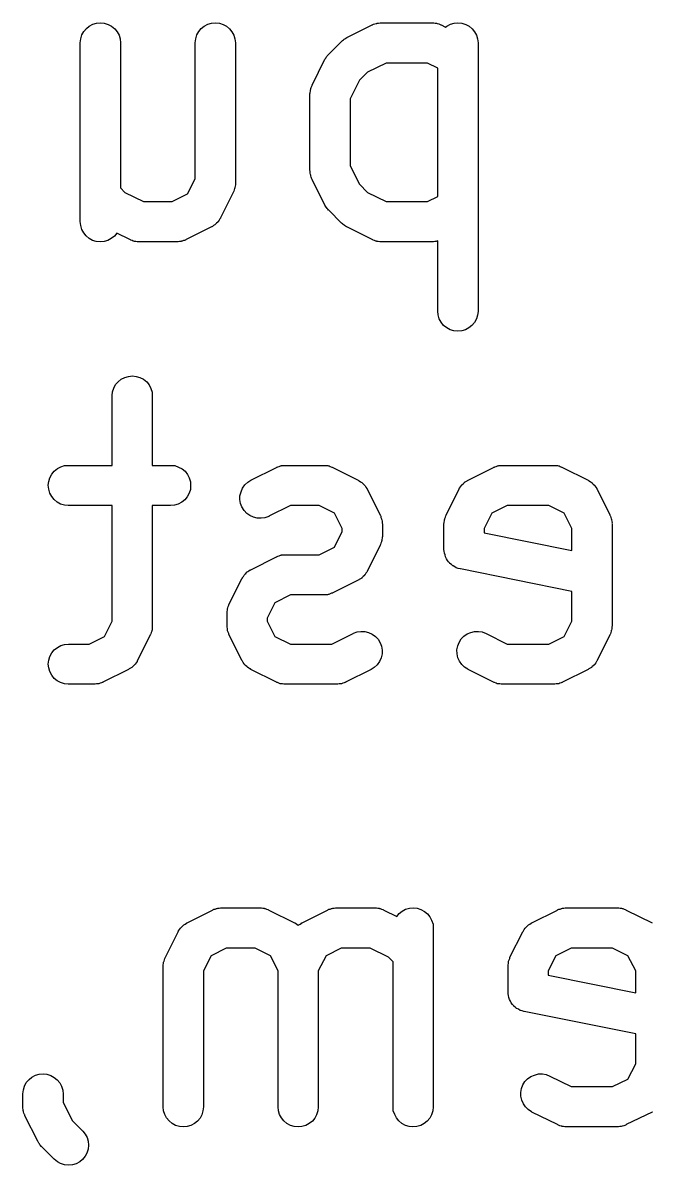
# Model space of a CAD drawing. Extents: x 131.5 to 184.4, y -145.8 to -137.7.
# Drawn here: x 165.034 to 167.382, y -145.61 to -141.351 of the extents above; entities that cross this region are included whole.
import ezdxf

# ---------------------------------------------------------------- set-up
doc = ezdxf.new("R2010")
doc.units = 0
doc.layers.add('BLACK', color=7, linetype='CONTINUOUS')

msp = doc.modelspace()

# ---------------------------------------------------------------- linework, layer by layer
at = {"layer": 'BLACK', "linetype": 'CONTINUOUS'}
for p, q in [((165.282, -141.363), (165.295, -141.356)), ((165.295, -141.356), (165.309, -141.352)), ((165.309, -141.352), (165.324, -141.351)), ((165.324, -141.351), (165.338, -141.352)), ((165.338, -141.352), (165.352, -141.357)), ((165.711, -141.363), (165.724, -141.356)), ((165.724, -141.356), (165.738, -141.352)), ((165.738, -141.352), (165.752, -141.351)), ((165.752, -141.351), (165.767, -141.352)), ((165.767, -141.352), (165.781, -141.357)), ((166.34, -141.357), (166.342, -141.356)), ((166.342, -141.356), (166.347, -141.355)), ((166.347, -141.355), (166.352, -141.353)), ((166.352, -141.353), (166.354, -141.353)), ((166.354, -141.353), (166.356, -141.352)), ((166.356, -141.352), (166.361, -141.352)), ((166.361, -141.352), (166.367, -141.351)), ((166.367, -141.351), (166.369, -141.351)), ((166.369, -141.351), (166.371, -141.351)), ((166.371, -141.351), (166.561, -141.351)), ((166.561, -141.351), (166.562, -141.351)), ((166.562, -141.351), (166.565, -141.351)), ((166.565, -141.351), (166.567, -141.351)), ((166.567, -141.351), (166.572, -141.352)), ((166.572, -141.352), (166.577, -141.352)), ((166.577, -141.352), (166.579, -141.353)), ((166.579, -141.353), (166.581, -141.353)), ((166.581, -141.353), (166.586, -141.355)), ((166.586, -141.355), (166.591, -141.357)), ((166.616, -141.363), (166.629, -141.356)), ((166.629, -141.356), (166.643, -141.352)), ((166.643, -141.352), (166.657, -141.351)), ((166.657, -141.351), (166.672, -141.352)), ((166.672, -141.352), (166.686, -141.357)), ((165.25, -141.41), (165.254, -141.396)), ((165.254, -141.396), (165.261, -141.383)), ((165.261, -141.383), (165.271, -141.372)), ((165.271, -141.372), (165.282, -141.363)), ((165.352, -141.357), (165.365, -141.364)), ((165.365, -141.364), (165.377, -141.373)), ((165.377, -141.373), (165.386, -141.384)), ((165.386, -141.384), (165.393, -141.397)), ((165.393, -141.397), (165.397, -141.411)), ((165.679, -141.41), (165.683, -141.396)), ((165.683, -141.396), (165.69, -141.383)), ((165.69, -141.383), (165.699, -141.372)), ((165.699, -141.372), (165.711, -141.363)), ((165.781, -141.357), (165.794, -141.364)), ((165.794, -141.364), (165.805, -141.373)), ((165.805, -141.373), (165.814, -141.384)), ((165.814, -141.384), (165.821, -141.397)), ((165.821, -141.397), (165.825, -141.411)), ((166.242, -141.406), (166.337, -141.359)), ((166.337, -141.359), (166.338, -141.358)), ((166.338, -141.358), (166.34, -141.357)), ((166.591, -141.357), (166.593, -141.358)), ((166.593, -141.358), (166.595, -141.359)), ((166.595, -141.359), (166.611, -141.367)), ((166.611, -141.367), (166.616, -141.363)), ((166.686, -141.357), (166.699, -141.364)), ((166.699, -141.364), (166.71, -141.373)), ((166.71, -141.373), (166.719, -141.384)), ((166.719, -141.384), (166.726, -141.397)), ((166.726, -141.397), (166.73, -141.411)), ((165.248, -141.425), (165.25, -141.41)), ((165.248, -141.426), (165.248, -141.425)), ((165.248, -142.092), (165.248, -141.426)), ((165.397, -141.411), (165.398, -141.426)), ((165.398, -141.426), (165.398, -141.966)), ((165.677, -141.425), (165.679, -141.41)), ((165.677, -141.426), (165.677, -141.425)), ((165.677, -141.932), (165.677, -141.426)), ((165.825, -141.411), (165.827, -141.426)), ((165.827, -141.426), (165.827, -141.95)), ((166.175, -141.468), (166.223, -141.42)), ((166.223, -141.42), (166.227, -141.417)), ((166.223, -141.42), (166.223, -141.42)), ((166.227, -141.417), (166.23, -141.414)), ((166.23, -141.414), (166.232, -141.412)), ((166.232, -141.412), (166.235, -141.41)), ((166.235, -141.41), (166.239, -141.408)), ((166.239, -141.408), (166.242, -141.406)), ((166.73, -141.411), (166.732, -141.426)), ((166.732, -141.426), (166.732, -142.426)), ((166.161, -141.486), (166.164, -141.483)), ((166.164, -141.483), (166.166, -141.479)), ((166.166, -141.479), (166.168, -141.477)), ((166.168, -141.477), (166.169, -141.474)), ((166.169, -141.474), (166.172, -141.471)), ((166.172, -141.471), (166.175, -141.468)), ((166.113, -141.583), (166.161, -141.487)), ((166.161, -141.487), (166.161, -141.486)), ((166.389, -141.501), (166.32, -141.535)), ((166.544, -141.501), (166.389, -141.501)), ((166.582, -141.52), (166.544, -141.501)), ((166.582, -141.998), (166.582, -141.52)), ((166.29, -141.565), (166.255, -141.634)), ((166.32, -141.535), (166.29, -141.565)), ((166.106, -141.611), (166.107, -141.606)), ((166.106, -141.613), (166.106, -141.611)), ((166.107, -141.601), (166.108, -141.598)), ((166.107, -141.606), (166.107, -141.601)), ((166.108, -141.596), (166.11, -141.592)), ((166.108, -141.598), (166.108, -141.596)), ((166.11, -141.592), (166.112, -141.587)), ((166.112, -141.587), (166.113, -141.585)), ((166.113, -141.585), (166.113, -141.583)), ((166.105, -141.615), (166.106, -141.613)), ((166.105, -141.616), (166.105, -141.615)), ((166.105, -141.902), (166.105, -141.616)), ((166.255, -141.634), (166.255, -141.884)), ((166.106, -141.904), (166.105, -141.902)), ((166.106, -141.906), (166.106, -141.904)), ((166.106, -141.911), (166.106, -141.906)), ((166.255, -141.884), (166.29, -141.953)), ((165.648, -141.989), (165.677, -141.932)), ((165.827, -141.95), (165.827, -141.951)), ((165.827, -141.951), (165.827, -141.953)), ((166.107, -141.916), (166.106, -141.911)), ((166.108, -141.919), (166.107, -141.916)), ((166.108, -141.921), (166.108, -141.919)), ((166.11, -141.926), (166.108, -141.921)), ((166.111, -141.93), (166.11, -141.926)), ((166.112, -141.932), (166.111, -141.93)), ((166.113, -141.935), (166.112, -141.932)), ((166.161, -142.031), (166.113, -141.935)), ((166.113, -141.935), (166.113, -141.935)), ((165.398, -141.966), (165.415, -141.983)), ((165.415, -141.983), (165.484, -142.017)), ((165.591, -142.017), (165.648, -141.989)), ((165.819, -141.983), (165.771, -142.078)), ((165.82, -141.981), (165.819, -141.983)), ((165.821, -141.979), (165.82, -141.981)), ((165.822, -141.974), (165.821, -141.979)), ((165.824, -141.969), (165.822, -141.974)), ((165.825, -141.967), (165.824, -141.969)), ((165.826, -141.96), (165.825, -141.965)), ((165.825, -141.965), (165.825, -141.967)), ((165.827, -141.955), (165.826, -141.96)), ((165.827, -141.953), (165.827, -141.955)), ((166.29, -141.953), (166.32, -141.983)), ((166.32, -141.983), (166.389, -142.017)), ((165.484, -142.017), (165.591, -142.017)), ((166.163, -142.034), (166.161, -142.031)), ((166.165, -142.038), (166.163, -142.034)), ((166.389, -142.017), (166.544, -142.017)), ((166.544, -142.017), (166.582, -141.998)), ((165.771, -142.079), (165.77, -142.081)), ((165.771, -142.078), (165.771, -142.079)), ((166.167, -142.04), (166.165, -142.038)), ((166.169, -142.043), (166.167, -142.04)), ((166.172, -142.046), (166.169, -142.043)), ((166.174, -142.049), (166.172, -142.046)), ((166.175, -142.05), (166.174, -142.049)), ((166.223, -142.098), (166.175, -142.05)), ((165.25, -142.107), (165.248, -142.092)), ((165.254, -142.121), (165.25, -142.107)), ((165.261, -142.134), (165.254, -142.121)), ((165.738, -142.112), (165.643, -142.159)), ((165.739, -142.111), (165.738, -142.112)), ((165.741, -142.11), (165.739, -142.111)), ((165.745, -142.107), (165.741, -142.11)), ((165.75, -142.104), (165.745, -142.107)), ((165.751, -142.103), (165.75, -142.104)), ((165.753, -142.102), (165.751, -142.103)), ((165.757, -142.098), (165.753, -142.102)), ((165.761, -142.094), (165.757, -142.098)), ((165.762, -142.093), (165.761, -142.094)), ((165.763, -142.092), (165.762, -142.093)), ((165.766, -142.087), (165.763, -142.092)), ((165.769, -142.082), (165.766, -142.087)), ((165.77, -142.081), (165.769, -142.082)), ((166.226, -142.1), (166.223, -142.098)), ((166.229, -142.103), (166.226, -142.1)), ((166.232, -142.105), (166.229, -142.103)), ((166.234, -142.107), (166.232, -142.105)), ((166.238, -142.109), (166.234, -142.107)), ((166.241, -142.111), (166.238, -142.109)), ((166.242, -142.112), (166.241, -142.111)), ((166.337, -142.159), (166.242, -142.112)), ((165.27, -142.145), (165.261, -142.134)), ((165.281, -142.155), (165.27, -142.145)), ((165.294, -142.162), (165.281, -142.155)), ((165.308, -142.166), (165.294, -142.162)), ((165.351, -142.162), (165.337, -142.166)), ((165.364, -142.155), (165.351, -142.162)), ((165.376, -142.146), (165.364, -142.155)), ((165.385, -142.135), (165.376, -142.146)), ((165.433, -142.159), (165.385, -142.135)), ((165.435, -142.16), (165.433, -142.159)), ((165.437, -142.161), (165.435, -142.16)), ((165.442, -142.163), (165.437, -142.161)), ((165.446, -142.165), (165.442, -142.163)), ((165.448, -142.165), (165.446, -142.165)), ((165.451, -142.166), (165.448, -142.165)), ((165.626, -142.165), (165.624, -142.166)), ((165.628, -142.165), (165.626, -142.165)), ((165.633, -142.163), (165.628, -142.165)), ((165.638, -142.162), (165.633, -142.163)), ((165.64, -142.161), (165.638, -142.162)), ((165.642, -142.16), (165.64, -142.161)), ((165.643, -142.159), (165.642, -142.16)), ((166.339, -142.16), (166.337, -142.159)), ((166.341, -142.161), (166.339, -142.16)), ((166.346, -142.163), (166.341, -142.161)), ((166.351, -142.165), (166.346, -142.163)), ((166.353, -142.165), (166.351, -142.165)), ((166.355, -142.166), (166.353, -142.165)), ((166.578, -142.165), (166.576, -142.166)), ((166.58, -142.165), (166.578, -142.165)), ((166.582, -142.164), (166.58, -142.165)), ((166.582, -142.426), (166.582, -142.164)), ((165.323, -142.167), (165.308, -142.166)), ((165.337, -142.166), (165.323, -142.167)), ((165.456, -142.166), (165.451, -142.166)), ((165.461, -142.167), (165.456, -142.166)), ((165.463, -142.167), (165.461, -142.167)), ((165.465, -142.167), (165.463, -142.167)), ((165.466, -142.167), (165.465, -142.167)), ((165.609, -142.167), (165.466, -142.167)), ((165.611, -142.167), (165.609, -142.167)), ((165.613, -142.167), (165.611, -142.167)), ((165.619, -142.166), (165.613, -142.167)), ((165.624, -142.166), (165.619, -142.166)), ((166.36, -142.166), (166.355, -142.166)), ((166.366, -142.167), (166.36, -142.166)), ((166.368, -142.167), (166.366, -142.167)), ((166.37, -142.167), (166.368, -142.167)), ((166.371, -142.167), (166.37, -142.167)), ((166.561, -142.167), (166.371, -142.167)), ((166.564, -142.167), (166.561, -142.167)), ((166.566, -142.167), (166.564, -142.167)), ((166.571, -142.166), (166.566, -142.167)), ((166.576, -142.166), (166.571, -142.166)), ((166.583, -142.44), (166.582, -142.426)), ((166.587, -142.454), (166.583, -142.44)), ((166.594, -142.467), (166.587, -142.454)), ((166.726, -142.455), (166.719, -142.468)), ((166.73, -142.441), (166.726, -142.455)), ((166.732, -142.427), (166.73, -142.441)), ((166.732, -142.426), (166.732, -142.427)), ((166.603, -142.479), (166.594, -142.467)), ((166.615, -142.488), (166.603, -142.479)), ((166.628, -142.495), (166.615, -142.488)), ((166.642, -142.499), (166.628, -142.495)), ((166.656, -142.501), (166.642, -142.499)), ((166.671, -142.499), (166.656, -142.501)), ((166.685, -142.495), (166.671, -142.499)), ((166.698, -142.488), (166.685, -142.495)), ((166.709, -142.479), (166.698, -142.488)), ((166.719, -142.468), (166.709, -142.479)), ((165.401, -142.68), (165.414, -142.673)), ((165.414, -142.673), (165.428, -142.669)), ((165.428, -142.669), (165.443, -142.667)), ((165.443, -142.667), (165.457, -142.669)), ((165.457, -142.669), (165.471, -142.673)), ((165.471, -142.673), (165.484, -142.68)), ((165.369, -142.727), (165.373, -142.713)), ((165.373, -142.713), (165.38, -142.7)), ((165.38, -142.7), (165.39, -142.689)), ((165.39, -142.689), (165.401, -142.68)), ((165.484, -142.68), (165.496, -142.69)), ((165.496, -142.69), (165.505, -142.701)), ((165.505, -142.701), (165.512, -142.714)), ((165.512, -142.714), (165.516, -142.728)), ((165.367, -142.741), (165.369, -142.727)), ((165.367, -142.742), (165.367, -142.741)), ((165.367, -143.001), (165.367, -142.742)), ((165.516, -142.728), (165.517, -142.742)), ((165.517, -142.742), (165.517, -143.001)), ((165.151, -143.022), (165.163, -143.013)), ((165.163, -143.013), (165.176, -143.006)), ((165.176, -143.006), (165.19, -143.002)), ((165.19, -143.002), (165.204, -143.001)), ((165.204, -143.001), (165.367, -143.001)), ((165.517, -143.001), (165.585, -143.001)), ((165.585, -143.001), (165.586, -143.001)), ((165.586, -143.001), (165.601, -143.002)), ((165.601, -143.002), (165.615, -143.007)), ((165.615, -143.007), (165.628, -143.014)), ((165.628, -143.014), (165.639, -143.023)), ((165.885, -143.056), (165.98, -143.009)), ((165.98, -143.009), (165.981, -143.008)), ((165.981, -143.008), (165.983, -143.007)), ((165.983, -143.007), (165.985, -143.006)), ((165.985, -143.006), (165.99, -143.005)), ((165.99, -143.005), (165.995, -143.003)), ((165.995, -143.003), (165.997, -143.003)), ((165.997, -143.003), (165.999, -143.002)), ((165.999, -143.002), (166.004, -143.002)), ((166.004, -143.002), (166.009, -143.001)), ((166.009, -143.001), (166.012, -143.001)), ((166.012, -143.001), (166.014, -143.001)), ((166.014, -143.001), (166.157, -143.001)), ((166.157, -143.001), (166.158, -143.001)), ((166.158, -143.001), (166.16, -143.001)), ((166.16, -143.001), (166.162, -143.001)), ((166.162, -143.001), (166.167, -143.002)), ((166.167, -143.002), (166.172, -143.002)), ((166.172, -143.002), (166.174, -143.003)), ((166.174, -143.003), (166.177, -143.003)), ((166.177, -143.003), (166.181, -143.005)), ((166.181, -143.005), (166.186, -143.007)), ((166.186, -143.007), (166.188, -143.008)), ((166.188, -143.008), (166.19, -143.009)), ((166.19, -143.009), (166.285, -143.056)), ((166.695, -143.056), (166.79, -143.009)), ((166.79, -143.009), (166.791, -143.008)), ((166.791, -143.008), (166.793, -143.007)), ((166.793, -143.007), (166.795, -143.006)), ((166.795, -143.006), (166.8, -143.005)), ((166.8, -143.005), (166.804, -143.003)), ((166.804, -143.003), (166.807, -143.003)), ((166.807, -143.003), (166.809, -143.002)), ((166.809, -143.002), (166.814, -143.002)), ((166.814, -143.002), (166.819, -143.001)), ((166.819, -143.001), (166.821, -143.001)), ((166.821, -143.001), (166.823, -143.001)), ((166.823, -143.001), (167.014, -143.001)), ((167.014, -143.001), (167.015, -143.001)), ((167.015, -143.001), (167.017, -143.001)), ((167.017, -143.001), (167.019, -143.001)), ((167.019, -143.001), (167.024, -143.002)), ((167.024, -143.002), (167.029, -143.002)), ((167.029, -143.002), (167.032, -143.003)), ((167.032, -143.003), (167.034, -143.003)), ((167.034, -143.003), (167.038, -143.005)), ((167.038, -143.005), (167.043, -143.007)), ((167.043, -143.007), (167.045, -143.008)), ((167.045, -143.008), (167.047, -143.009)), ((167.047, -143.009), (167.143, -143.056)), ((165.131, -143.061), (165.135, -143.047)), ((165.135, -143.047), (165.142, -143.034)), ((165.142, -143.034), (165.151, -143.022)), ((165.639, -143.023), (165.648, -143.035)), ((165.648, -143.035), (165.655, -143.048)), ((165.655, -143.048), (165.659, -143.062)), ((165.873, -143.064), (165.885, -143.056)), ((166.285, -143.056), (166.286, -143.057)), ((166.286, -143.057), (166.288, -143.058)), ((166.288, -143.058), (166.289, -143.058)), ((166.289, -143.058), (166.294, -143.062)), ((166.687, -143.061), (166.692, -143.058)), ((166.692, -143.058), (166.693, -143.057)), ((166.693, -143.057), (166.695, -143.056)), ((167.143, -143.056), (167.144, -143.057)), ((167.144, -143.057), (167.145, -143.058)), ((167.145, -143.058), (167.146, -143.058)), ((167.146, -143.058), (167.151, -143.062)), ((165.129, -143.075), (165.131, -143.061)), ((165.131, -143.09), (165.129, -143.075)), ((165.135, -143.104), (165.131, -143.09)), ((165.659, -143.091), (165.654, -143.105)), ((165.659, -143.062), (165.66, -143.076)), ((165.66, -143.076), (165.659, -143.091)), ((165.844, -143.114), (165.848, -143.099)), ((165.848, -143.099), (165.854, -143.086)), ((165.854, -143.086), (165.862, -143.074)), ((165.862, -143.074), (165.873, -143.064)), ((166.294, -143.062), (166.299, -143.065)), ((166.299, -143.065), (166.3, -143.066)), ((166.3, -143.066), (166.301, -143.067)), ((166.301, -143.067), (166.305, -143.071)), ((166.305, -143.071), (166.309, -143.075)), ((166.309, -143.075), (166.31, -143.076)), ((166.31, -143.076), (166.311, -143.077)), ((166.311, -143.077), (166.314, -143.082)), ((166.314, -143.082), (166.317, -143.087)), ((166.317, -143.087), (166.318, -143.088)), ((166.318, -143.088), (166.319, -143.09)), ((166.319, -143.09), (166.367, -143.185)), ((166.613, -143.185), (166.661, -143.09)), ((166.661, -143.089), (166.662, -143.087)), ((166.661, -143.09), (166.661, -143.089)), ((166.662, -143.087), (166.663, -143.086)), ((166.663, -143.086), (166.666, -143.081)), ((166.666, -143.081), (166.669, -143.077)), ((166.669, -143.077), (166.671, -143.075)), ((166.671, -143.075), (166.672, -143.074)), ((166.672, -143.074), (166.676, -143.07)), ((166.676, -143.07), (166.68, -143.066)), ((166.68, -143.066), (166.681, -143.065)), ((166.681, -143.065), (166.682, -143.064)), ((166.682, -143.064), (166.687, -143.061)), ((167.151, -143.062), (167.156, -143.065)), ((167.156, -143.065), (167.157, -143.066)), ((167.157, -143.066), (167.158, -143.067)), ((167.158, -143.067), (167.162, -143.071)), ((167.162, -143.071), (167.166, -143.075)), ((167.166, -143.075), (167.167, -143.076)), ((167.167, -143.076), (167.168, -143.077)), ((167.168, -143.077), (167.171, -143.082)), ((167.171, -143.082), (167.175, -143.087)), ((167.175, -143.087), (167.175, -143.088)), ((167.175, -143.088), (167.176, -143.09)), ((167.176, -143.09), (167.224, -143.185)), ((165.142, -143.117), (165.135, -143.104)), ((165.151, -143.128), (165.142, -143.117)), ((165.162, -143.138), (165.151, -143.128)), ((165.175, -143.145), (165.162, -143.138)), ((165.627, -143.138), (165.614, -143.145)), ((165.638, -143.129), (165.627, -143.138)), ((165.647, -143.118), (165.638, -143.129)), ((165.654, -143.105), (165.647, -143.118)), ((165.844, -143.128), (165.844, -143.114)), ((165.846, -143.143), (165.844, -143.128)), ((165.851, -143.156), (165.846, -143.143)), ((165.189, -143.149), (165.175, -143.145)), ((165.203, -143.151), (165.189, -143.149)), ((165.204, -143.151), (165.203, -143.151)), ((165.367, -143.151), (165.204, -143.151)), ((165.367, -143.582), (165.367, -143.151)), ((165.585, -143.151), (165.517, -143.151)), ((165.517, -143.151), (165.517, -143.6)), ((165.6, -143.149), (165.585, -143.151)), ((165.614, -143.145), (165.6, -143.149)), ((165.859, -143.169), (165.851, -143.156)), ((165.869, -143.18), (165.859, -143.169)), ((165.881, -143.188), (165.869, -143.18)), ((166.032, -143.151), (165.952, -143.19)), ((166.139, -143.151), (166.032, -143.151)), ((166.196, -143.179), (166.139, -143.151)), ((166.225, -143.236), (166.196, -143.179)), ((166.367, -143.185), (166.367, -143.186)), ((166.367, -143.186), (166.368, -143.188)), ((166.612, -143.189), (166.613, -143.187)), ((166.613, -143.187), (166.613, -143.185)), ((166.784, -143.179), (166.755, -143.236)), ((166.841, -143.151), (166.784, -143.179)), ((166.996, -143.151), (166.841, -143.151)), ((167.053, -143.179), (166.996, -143.151)), ((167.082, -143.236), (167.053, -143.179)), ((167.224, -143.185), (167.224, -143.186)), ((167.224, -143.186), (167.225, -143.188)), ((165.894, -143.194), (165.881, -143.188)), ((165.908, -143.198), (165.894, -143.194)), ((165.923, -143.198), (165.908, -143.198)), ((165.937, -143.196), (165.923, -143.198)), ((165.951, -143.191), (165.937, -143.196)), ((165.952, -143.19), (165.951, -143.191)), ((166.368, -143.188), (166.369, -143.19)), ((166.369, -143.19), (166.37, -143.195)), ((166.37, -143.195), (166.372, -143.2)), ((166.372, -143.2), (166.372, -143.202)), ((166.372, -143.202), (166.373, -143.204)), ((166.373, -143.204), (166.374, -143.209)), ((166.374, -143.209), (166.374, -143.214)), ((166.374, -143.214), (166.374, -143.216)), ((166.374, -143.216), (166.375, -143.219)), ((166.375, -143.219), (166.375, -143.266)), ((166.605, -143.218), (166.606, -143.215)), ((166.605, -143.219), (166.605, -143.218)), ((166.605, -143.314), (166.605, -143.219)), ((166.606, -143.213), (166.607, -143.208)), ((166.606, -143.215), (166.606, -143.213)), ((166.607, -143.203), (166.608, -143.201)), ((166.607, -143.208), (166.607, -143.203)), ((166.608, -143.199), (166.61, -143.194)), ((166.608, -143.201), (166.608, -143.199)), ((166.61, -143.194), (166.612, -143.189)), ((167.225, -143.188), (167.226, -143.19)), ((167.226, -143.19), (167.227, -143.195)), ((167.227, -143.195), (167.229, -143.2)), ((167.229, -143.2), (167.23, -143.202)), ((167.23, -143.202), (167.23, -143.204)), ((167.23, -143.204), (167.231, -143.209)), ((167.231, -143.209), (167.232, -143.214)), ((167.232, -143.214), (167.231, -143.216)), ((167.231, -143.216), (167.232, -143.219)), ((167.232, -143.219), (167.232, -143.6)), ((166.196, -143.306), (166.225, -143.248)), ((166.225, -143.248), (166.225, -143.236)), ((166.374, -143.272), (166.373, -143.277)), ((166.375, -143.267), (166.374, -143.269)), ((166.374, -143.269), (166.374, -143.272)), ((166.375, -143.266), (166.375, -143.267)), ((166.755, -143.236), (166.755, -143.252)), ((166.755, -143.252), (167.082, -143.318)), ((167.082, -143.318), (167.082, -143.236)), ((166.139, -143.334), (166.196, -143.306)), ((166.367, -143.3), (166.319, -143.395)), ((166.368, -143.296), (166.367, -143.298)), ((166.367, -143.298), (166.367, -143.3)), ((166.37, -143.291), (166.368, -143.296)), ((166.372, -143.286), (166.37, -143.291)), ((166.373, -143.282), (166.372, -143.284)), ((166.372, -143.284), (166.372, -143.286)), ((166.373, -143.277), (166.373, -143.282)), ((166.606, -143.321), (166.605, -143.314)), ((165.885, -143.39), (165.98, -143.342)), ((165.98, -143.342), (165.981, -143.342)), ((165.981, -143.342), (165.983, -143.341)), ((165.983, -143.341), (165.985, -143.34)), ((165.985, -143.34), (165.99, -143.338)), ((165.99, -143.338), (165.995, -143.336)), ((165.995, -143.336), (165.997, -143.336)), ((165.997, -143.336), (165.999, -143.335)), ((165.999, -143.335), (166.004, -143.335)), ((166.004, -143.335), (166.009, -143.334)), ((166.009, -143.334), (166.012, -143.334)), ((166.012, -143.334), (166.014, -143.334)), ((166.014, -143.334), (166.139, -143.334)), ((166.607, -143.328), (166.606, -143.321)), ((166.609, -143.335), (166.607, -143.328)), ((166.607, -143.328), (166.607, -143.328)), ((166.607, -143.328), (166.607, -143.328)), ((166.611, -143.342), (166.609, -143.335)), ((166.614, -143.349), (166.611, -143.342)), ((166.611, -143.342), (166.611, -143.342)), ((166.611, -143.342), (166.611, -143.342)), ((166.618, -143.355), (166.614, -143.349)), ((166.622, -143.361), (166.618, -143.355)), ((166.618, -143.355), (166.618, -143.355)), ((166.618, -143.355), (166.618, -143.355)), ((165.866, -143.404), (165.87, -143.399)), ((165.87, -143.399), (165.871, -143.398)), ((165.871, -143.398), (165.873, -143.397)), ((165.873, -143.397), (165.877, -143.394)), ((165.877, -143.394), (165.882, -143.391)), ((165.882, -143.391), (165.884, -143.39)), ((165.884, -143.39), (165.885, -143.39)), ((166.317, -143.399), (166.314, -143.403)), ((166.318, -143.397), (166.317, -143.399)), ((166.319, -143.396), (166.318, -143.397)), ((166.319, -143.395), (166.319, -143.396)), ((166.627, -143.366), (166.622, -143.361)), ((166.627, -143.367), (166.627, -143.366)), ((166.627, -143.366), (166.627, -143.366)), ((166.633, -143.371), (166.627, -143.367)), ((166.638, -143.376), (166.633, -143.371)), ((166.639, -143.376), (166.638, -143.376)), ((166.638, -143.376), (166.638, -143.376)), ((166.645, -143.379), (166.639, -143.376)), ((166.651, -143.383), (166.645, -143.379)), ((166.658, -143.385), (166.651, -143.383)), ((166.651, -143.383), (166.651, -143.383)), ((166.651, -143.383), (166.651, -143.383)), ((166.665, -143.387), (166.658, -143.385)), ((166.666, -143.387), (166.665, -143.387)), ((166.665, -143.387), (166.665, -143.387)), ((166.665, -143.387), (166.665, -143.387)), ((166.665, -143.387), (166.665, -143.387)), ((167.082, -143.471), (166.666, -143.387)), ((165.804, -143.518), (165.851, -143.423)), ((165.851, -143.423), (165.852, -143.422)), ((165.852, -143.422), (165.853, -143.421)), ((165.853, -143.421), (165.854, -143.419)), ((165.854, -143.419), (165.857, -143.415)), ((165.857, -143.415), (165.86, -143.41)), ((165.86, -143.41), (165.861, -143.409)), ((165.861, -143.409), (165.862, -143.407)), ((165.862, -143.407), (165.866, -143.404)), ((166.285, -143.429), (166.19, -143.476)), ((166.287, -143.428), (166.285, -143.429)), ((166.288, -143.427), (166.287, -143.428)), ((166.293, -143.424), (166.288, -143.427)), ((166.298, -143.421), (166.293, -143.424)), ((166.299, -143.42), (166.298, -143.421)), ((166.3, -143.419), (166.299, -143.42)), ((166.304, -143.415), (166.3, -143.419)), ((166.308, -143.411), (166.304, -143.415)), ((166.309, -143.409), (166.308, -143.411)), ((166.311, -143.408), (166.309, -143.409)), ((166.314, -143.403), (166.311, -143.408)), ((166.032, -143.484), (165.974, -143.513)), ((166.157, -143.484), (166.032, -143.484)), ((166.159, -143.484), (166.157, -143.484)), ((166.161, -143.484), (166.159, -143.484)), ((166.166, -143.483), (166.161, -143.484)), ((166.171, -143.483), (166.166, -143.483)), ((166.173, -143.482), (166.171, -143.483)), ((166.176, -143.482), (166.173, -143.482)), ((166.18, -143.48), (166.176, -143.482)), ((166.185, -143.478), (166.18, -143.48)), ((166.187, -143.477), (166.185, -143.478)), ((166.189, -143.477), (166.187, -143.477)), ((166.19, -143.476), (166.189, -143.477)), ((167.082, -143.582), (167.082, -143.471)), ((165.799, -143.532), (165.8, -143.527)), ((165.8, -143.527), (165.802, -143.522)), ((165.802, -143.522), (165.803, -143.52)), ((165.803, -143.52), (165.804, -143.518)), ((165.974, -143.513), (165.946, -143.57)), ((165.796, -143.546), (165.797, -143.541)), ((165.796, -143.549), (165.796, -143.546)), ((165.796, -143.551), (165.796, -143.549)), ((165.796, -143.552), (165.796, -143.551)), ((165.796, -143.6), (165.796, -143.552)), ((165.797, -143.541), (165.798, -143.536)), ((165.798, -143.534), (165.799, -143.532)), ((165.798, -143.536), (165.798, -143.534)), ((165.946, -143.57), (165.946, -143.582)), ((165.339, -143.639), (165.367, -143.582)), ((165.517, -143.605), (165.516, -143.61)), ((165.516, -143.61), (165.516, -143.615)), ((165.517, -143.6), (165.517, -143.601)), ((165.517, -143.601), (165.517, -143.603)), ((165.517, -143.603), (165.517, -143.605)), ((165.796, -143.602), (165.796, -143.6)), ((165.796, -143.604), (165.796, -143.602)), ((165.797, -143.609), (165.796, -143.604)), ((165.797, -143.614), (165.797, -143.609)), ((165.946, -143.582), (165.974, -143.639)), ((167.053, -143.639), (167.082, -143.582)), ((167.231, -143.61), (167.23, -143.615)), ((167.232, -143.601), (167.231, -143.603)), ((167.231, -143.603), (167.231, -143.605)), ((167.231, -143.605), (167.231, -143.61)), ((167.232, -143.6), (167.232, -143.601)), ((165.282, -143.667), (165.339, -143.639)), ((165.509, -143.633), (165.462, -143.728)), ((165.51, -143.631), (165.509, -143.633)), ((165.511, -143.629), (165.51, -143.631)), ((165.513, -143.624), (165.511, -143.629)), ((165.515, -143.619), (165.513, -143.624)), ((165.516, -143.615), (165.515, -143.617)), ((165.515, -143.617), (165.515, -143.619)), ((165.798, -143.616), (165.797, -143.614)), ((165.798, -143.618), (165.798, -143.616)), ((165.8, -143.623), (165.798, -143.618)), ((165.802, -143.628), (165.8, -143.623)), ((165.803, -143.63), (165.802, -143.628)), ((165.803, -143.632), (165.803, -143.63)), ((165.804, -143.633), (165.803, -143.632)), ((165.851, -143.728), (165.804, -143.633)), ((165.974, -143.639), (166.032, -143.667)), ((166.187, -143.667), (166.266, -143.628)), ((166.266, -143.628), (166.267, -143.627)), ((166.267, -143.627), (166.281, -143.622)), ((166.281, -143.622), (166.295, -143.62)), ((166.295, -143.62), (166.31, -143.62)), ((166.31, -143.62), (166.324, -143.624)), ((166.324, -143.624), (166.337, -143.63)), ((166.337, -143.63), (166.349, -143.639)), ((166.349, -143.639), (166.359, -143.649)), ((166.359, -143.649), (166.367, -143.662)), ((166.661, -143.661), (166.669, -143.648)), ((166.669, -143.648), (166.679, -143.638)), ((166.679, -143.638), (166.691, -143.629)), ((166.691, -143.629), (166.705, -143.624)), ((166.705, -143.624), (166.719, -143.62)), ((166.719, -143.62), (166.734, -143.62)), ((166.734, -143.62), (166.748, -143.622)), ((166.748, -143.622), (166.762, -143.628)), ((166.762, -143.628), (166.841, -143.667)), ((166.996, -143.667), (167.053, -143.639)), ((167.224, -143.633), (167.176, -143.728)), ((167.225, -143.631), (167.224, -143.633)), ((167.226, -143.629), (167.225, -143.631)), ((167.227, -143.624), (167.226, -143.629)), ((167.229, -143.619), (167.227, -143.624)), ((167.23, -143.615), (167.229, -143.617)), ((167.229, -143.617), (167.229, -143.619)), ((165.142, -143.7), (165.151, -143.689)), ((165.151, -143.689), (165.163, -143.68)), ((165.163, -143.68), (165.176, -143.673)), ((165.176, -143.673), (165.19, -143.669)), ((165.19, -143.669), (165.204, -143.667)), ((165.204, -143.667), (165.282, -143.667)), ((166.032, -143.667), (166.187, -143.667)), ((166.367, -143.662), (166.372, -143.675)), ((166.372, -143.675), (166.374, -143.69)), ((166.374, -143.69), (166.374, -143.704)), ((166.653, -143.689), (166.656, -143.674)), ((166.654, -143.703), (166.653, -143.689)), ((166.656, -143.674), (166.661, -143.661)), ((166.841, -143.667), (166.996, -143.667)), ((165.129, -143.742), (165.131, -143.727)), ((165.131, -143.727), (165.135, -143.713)), ((165.135, -143.713), (165.142, -143.7)), ((165.457, -143.737), (165.453, -143.742)), ((165.46, -143.732), (165.457, -143.737)), ((165.461, -143.729), (165.46, -143.731)), ((165.46, -143.731), (165.46, -143.732)), ((165.462, -143.728), (165.461, -143.729)), ((165.852, -143.73), (165.851, -143.728)), ((165.853, -143.731), (165.852, -143.73)), ((165.856, -143.736), (165.853, -143.731)), ((165.859, -143.741), (165.856, -143.736)), ((165.86, -143.742), (165.859, -143.741)), ((166.365, -143.732), (166.356, -143.744)), ((166.371, -143.719), (166.365, -143.732)), ((166.374, -143.704), (166.371, -143.719)), ((166.657, -143.718), (166.654, -143.703)), ((166.663, -143.731), (166.657, -143.718)), ((166.671, -143.743), (166.663, -143.731)), ((167.171, -143.737), (167.168, -143.742)), ((167.174, -143.732), (167.171, -143.737)), ((167.175, -143.731), (167.174, -143.732)), ((167.176, -143.729), (167.175, -143.731)), ((167.176, -143.728), (167.176, -143.729)), ((165.131, -143.756), (165.129, -143.742)), ((165.135, -143.77), (165.131, -143.756)), ((165.142, -143.783), (165.135, -143.77)), ((165.151, -143.795), (165.142, -143.783)), ((165.428, -143.762), (165.333, -143.809)), ((165.43, -143.761), (165.428, -143.762)), ((165.431, -143.76), (165.43, -143.761)), ((165.436, -143.757), (165.431, -143.76)), ((165.441, -143.754), (165.436, -143.757)), ((165.442, -143.753), (165.441, -143.754)), ((165.443, -143.752), (165.442, -143.753)), ((165.447, -143.748), (165.443, -143.752)), ((165.451, -143.744), (165.447, -143.748)), ((165.452, -143.743), (165.451, -143.744)), ((165.453, -143.742), (165.452, -143.743)), ((165.861, -143.743), (165.86, -143.742)), ((165.865, -143.747), (165.861, -143.743)), ((165.869, -143.751), (165.865, -143.747)), ((165.871, -143.752), (165.869, -143.751)), ((165.872, -143.753), (165.871, -143.752)), ((165.877, -143.757), (165.872, -143.753)), ((165.881, -143.76), (165.877, -143.757)), ((165.883, -143.76), (165.881, -143.76)), ((165.884, -143.761), (165.883, -143.76)), ((165.885, -143.762), (165.884, -143.761)), ((165.98, -143.809), (165.885, -143.762)), ((166.333, -143.762), (166.238, -143.809)), ((166.345, -143.754), (166.333, -143.762)), ((166.356, -143.744), (166.345, -143.754)), ((166.681, -143.753), (166.671, -143.743)), ((166.694, -143.761), (166.681, -143.753)), ((166.695, -143.762), (166.694, -143.761)), ((166.79, -143.809), (166.695, -143.762)), ((167.143, -143.762), (167.047, -143.809)), ((167.144, -143.761), (167.143, -143.762)), ((167.145, -143.76), (167.144, -143.761)), ((167.15, -143.757), (167.145, -143.76)), ((167.155, -143.754), (167.15, -143.757)), ((167.156, -143.753), (167.155, -143.754)), ((167.157, -143.752), (167.156, -143.753)), ((167.161, -143.748), (167.157, -143.752)), ((167.166, -143.744), (167.161, -143.748)), ((167.167, -143.743), (167.166, -143.744)), ((167.168, -143.742), (167.167, -143.743)), ((165.162, -143.804), (165.151, -143.795)), ((165.175, -143.811), (165.162, -143.804)), ((165.189, -143.816), (165.175, -143.811)), ((165.203, -143.817), (165.189, -143.816)), ((165.204, -143.817), (165.203, -143.817)), ((165.3, -143.817), (165.204, -143.817)), ((165.302, -143.817), (165.3, -143.817)), ((165.304, -143.817), (165.302, -143.817)), ((165.309, -143.816), (165.304, -143.817)), ((165.314, -143.816), (165.309, -143.816)), ((165.316, -143.815), (165.314, -143.816)), ((165.318, -143.815), (165.316, -143.815)), ((165.323, -143.813), (165.318, -143.815)), ((165.328, -143.812), (165.323, -143.813)), ((165.33, -143.811), (165.328, -143.812)), ((165.332, -143.81), (165.33, -143.811)), ((165.333, -143.809), (165.332, -143.81)), ((165.982, -143.81), (165.98, -143.809)), ((165.984, -143.811), (165.982, -143.81)), ((165.989, -143.813), (165.984, -143.811)), ((165.994, -143.815), (165.989, -143.813)), ((165.996, -143.815), (165.994, -143.815)), ((165.998, -143.816), (165.996, -143.815)), ((166.003, -143.816), (165.998, -143.816)), ((166.008, -143.817), (166.003, -143.816)), ((166.011, -143.817), (166.008, -143.817)), ((166.013, -143.817), (166.011, -143.817)), ((166.014, -143.817), (166.013, -143.817)), ((166.204, -143.817), (166.014, -143.817)), ((166.206, -143.817), (166.204, -143.817)), ((166.209, -143.817), (166.206, -143.817)), ((166.214, -143.816), (166.209, -143.817)), ((166.219, -143.816), (166.214, -143.816)), ((166.221, -143.815), (166.219, -143.816)), ((166.223, -143.815), (166.221, -143.815)), ((166.228, -143.813), (166.223, -143.815)), ((166.233, -143.812), (166.228, -143.813)), ((166.235, -143.811), (166.233, -143.812)), ((166.237, -143.81), (166.235, -143.811)), ((166.238, -143.809), (166.237, -143.81)), ((166.792, -143.81), (166.79, -143.809)), ((166.794, -143.811), (166.792, -143.81)), ((166.799, -143.813), (166.794, -143.811)), ((166.803, -143.815), (166.799, -143.813)), ((166.806, -143.815), (166.803, -143.815)), ((166.808, -143.816), (166.806, -143.815)), ((166.813, -143.816), (166.808, -143.816)), ((166.818, -143.817), (166.813, -143.816)), ((166.82, -143.817), (166.818, -143.817)), ((166.822, -143.817), (166.82, -143.817)), ((166.823, -143.817), (166.822, -143.817)), ((167.014, -143.817), (166.823, -143.817)), ((167.016, -143.817), (167.014, -143.817)), ((167.018, -143.817), (167.016, -143.817)), ((167.023, -143.816), (167.018, -143.817)), ((167.028, -143.816), (167.023, -143.816)), ((167.03, -143.815), (167.028, -143.816)), ((167.033, -143.815), (167.03, -143.815)), ((167.037, -143.813), (167.033, -143.815)), ((167.042, -143.812), (167.037, -143.813)), ((167.044, -143.811), (167.042, -143.812)), ((167.046, -143.81), (167.044, -143.811)), ((167.047, -143.809), (167.046, -143.81)), ((165.647, -144.706), (165.742, -144.659)), ((165.742, -144.659), (165.743, -144.658)), ((165.743, -144.658), (165.745, -144.657)), ((165.745, -144.657), (165.747, -144.656)), ((165.747, -144.656), (165.752, -144.655)), ((165.752, -144.655), (165.757, -144.653)), ((165.757, -144.653), (165.759, -144.653)), ((165.759, -144.653), (165.761, -144.652)), ((165.761, -144.652), (165.766, -144.652)), ((165.766, -144.652), (165.771, -144.651)), ((165.771, -144.651), (165.774, -144.651)), ((165.774, -144.651), (165.776, -144.651)), ((165.776, -144.651), (165.919, -144.651)), ((165.919, -144.651), (165.92, -144.651)), ((165.92, -144.651), (165.922, -144.651)), ((165.922, -144.651), (165.924, -144.651)), ((165.924, -144.651), (165.929, -144.652)), ((165.929, -144.652), (165.934, -144.652)), ((165.934, -144.652), (165.936, -144.653)), ((165.936, -144.653), (165.938, -144.653)), ((165.938, -144.653), (165.943, -144.655)), ((165.943, -144.655), (165.948, -144.657)), ((165.948, -144.657), (165.95, -144.658)), ((165.95, -144.658), (165.952, -144.659)), ((165.952, -144.659), (166.047, -144.706)), ((166.076, -144.706), (166.171, -144.659)), ((166.171, -144.659), (166.172, -144.658)), ((166.172, -144.658), (166.174, -144.657)), ((166.174, -144.657), (166.176, -144.656)), ((166.176, -144.656), (166.181, -144.655)), ((166.181, -144.655), (166.185, -144.653)), ((166.185, -144.653), (166.188, -144.653)), ((166.188, -144.653), (166.19, -144.652)), ((166.19, -144.652), (166.195, -144.652)), ((166.195, -144.652), (166.2, -144.651)), ((166.2, -144.651), (166.202, -144.651)), ((166.202, -144.651), (166.204, -144.651)), ((166.204, -144.651), (166.347, -144.651)), ((166.347, -144.651), (166.348, -144.651)), ((166.348, -144.651), (166.35, -144.651)), ((166.35, -144.651), (166.353, -144.651)), ((166.353, -144.651), (166.358, -144.652)), ((166.358, -144.652), (166.363, -144.652)), ((166.363, -144.652), (166.365, -144.653)), ((166.365, -144.653), (166.367, -144.653)), ((166.367, -144.653), (166.372, -144.655)), ((166.372, -144.655), (166.377, -144.657)), ((166.377, -144.657), (166.379, -144.658)), ((166.379, -144.658), (166.381, -144.659)), ((166.381, -144.659), (166.429, -144.683)), ((166.429, -144.683), (166.438, -144.672)), ((166.438, -144.672), (166.449, -144.663)), ((166.449, -144.663), (166.462, -144.656)), ((166.462, -144.656), (166.476, -144.652)), ((166.476, -144.652), (166.491, -144.651)), ((166.491, -144.651), (166.505, -144.652)), ((166.505, -144.652), (166.519, -144.657)), ((166.519, -144.657), (166.532, -144.664)), ((166.532, -144.664), (166.543, -144.673)), ((166.543, -144.673), (166.552, -144.684)), ((166.933, -144.706), (167.028, -144.659)), ((167.028, -144.659), (167.029, -144.658)), ((167.029, -144.658), (167.031, -144.657)), ((167.031, -144.657), (167.033, -144.656)), ((167.033, -144.656), (167.038, -144.655)), ((167.038, -144.655), (167.043, -144.653)), ((167.043, -144.653), (167.045, -144.653)), ((167.045, -144.653), (167.047, -144.652)), ((167.047, -144.652), (167.052, -144.652)), ((167.052, -144.652), (167.057, -144.651)), ((167.057, -144.651), (167.059, -144.651)), ((167.059, -144.651), (167.061, -144.651)), ((167.061, -144.651), (167.252, -144.651)), ((167.252, -144.651), (167.253, -144.651)), ((167.253, -144.651), (167.255, -144.651)), ((167.255, -144.651), (167.257, -144.651)), ((167.257, -144.651), (167.262, -144.652)), ((167.262, -144.652), (167.267, -144.652)), ((167.267, -144.652), (167.27, -144.653)), ((167.27, -144.653), (167.272, -144.653)), ((167.272, -144.653), (167.277, -144.655)), ((167.277, -144.655), (167.281, -144.657)), ((167.281, -144.657), (167.283, -144.658)), ((167.283, -144.658), (167.285, -144.659)), ((167.285, -144.659), (167.381, -144.706)), ((165.624, -144.724), (165.628, -144.72)), ((165.628, -144.72), (165.632, -144.716)), ((165.632, -144.716), (165.633, -144.715)), ((165.633, -144.715), (165.635, -144.714)), ((165.635, -144.714), (165.639, -144.711)), ((165.639, -144.711), (165.644, -144.708)), ((165.644, -144.708), (165.646, -144.707)), ((165.646, -144.707), (165.647, -144.706)), ((166.047, -144.706), (166.048, -144.707)), ((166.048, -144.707), (166.05, -144.708)), ((166.05, -144.708), (166.051, -144.708)), ((166.051, -144.708), (166.056, -144.712)), ((166.056, -144.712), (166.061, -144.715)), ((166.061, -144.715), (166.061, -144.716)), ((166.061, -144.716), (166.062, -144.715)), ((166.062, -144.715), (166.063, -144.714)), ((166.063, -144.714), (166.068, -144.711)), ((166.068, -144.711), (166.073, -144.708)), ((166.073, -144.708), (166.074, -144.707)), ((166.074, -144.707), (166.076, -144.706)), ((166.552, -144.684), (166.559, -144.697)), ((166.559, -144.697), (166.564, -144.711)), ((166.564, -144.711), (166.565, -144.726)), ((166.91, -144.724), (166.914, -144.72)), ((166.914, -144.72), (166.918, -144.716)), ((166.918, -144.716), (166.919, -144.715)), ((166.919, -144.715), (166.92, -144.714)), ((166.92, -144.714), (166.925, -144.711)), ((166.925, -144.711), (166.93, -144.708)), ((166.93, -144.708), (166.931, -144.707)), ((166.931, -144.707), (166.933, -144.706)), ((167.381, -144.706), (167.382, -144.707)), ((165.566, -144.835), (165.613, -144.74)), ((165.613, -144.74), (165.614, -144.739)), ((165.614, -144.739), (165.615, -144.737)), ((165.615, -144.736), (165.619, -144.731)), ((165.615, -144.737), (165.615, -144.736)), ((165.619, -144.731), (165.622, -144.727)), ((165.622, -144.727), (165.623, -144.725)), ((165.623, -144.725), (165.624, -144.724)), ((166.565, -144.726), (166.565, -145.392)), ((166.851, -144.835), (166.899, -144.74)), ((166.899, -144.74), (166.9, -144.739)), ((166.9, -144.737), (166.901, -144.736)), ((166.9, -144.739), (166.9, -144.737)), ((166.901, -144.736), (166.904, -144.731)), ((166.904, -144.731), (166.908, -144.727)), ((166.908, -144.727), (166.909, -144.725)), ((166.909, -144.725), (166.91, -144.724)), ((165.793, -144.801), (165.736, -144.829)), ((165.901, -144.801), (165.793, -144.801)), ((165.958, -144.829), (165.901, -144.801)), ((166.222, -144.801), (166.165, -144.829)), ((166.329, -144.801), (166.222, -144.801)), ((166.398, -144.835), (166.329, -144.801)), ((167.079, -144.801), (167.022, -144.829)), ((167.234, -144.801), (167.079, -144.801)), ((167.291, -144.829), (167.234, -144.801)), ((165.561, -144.849), (165.562, -144.844)), ((165.562, -144.844), (165.564, -144.839)), ((165.564, -144.839), (165.565, -144.837)), ((165.565, -144.837), (165.566, -144.835)), ((165.736, -144.829), (165.708, -144.886)), ((165.986, -144.886), (165.958, -144.829)), ((166.165, -144.829), (166.136, -144.886)), ((166.415, -144.852), (166.398, -144.835)), ((166.846, -144.849), (166.848, -144.844)), ((166.848, -144.844), (166.85, -144.839)), ((166.85, -144.839), (166.851, -144.837)), ((166.851, -144.837), (166.851, -144.835)), ((167.022, -144.829), (166.994, -144.886)), ((167.32, -144.886), (167.291, -144.829)), ((165.558, -144.863), (165.559, -144.858)), ((165.558, -144.865), (165.558, -144.863)), ((165.558, -144.868), (165.558, -144.865)), ((165.558, -144.869), (165.558, -144.868)), ((165.558, -145.392), (165.558, -144.869)), ((165.559, -144.853), (165.56, -144.851)), ((165.559, -144.858), (165.559, -144.853)), ((165.56, -144.851), (165.561, -144.849)), ((165.708, -144.886), (165.708, -145.392)), ((165.986, -145.392), (165.986, -144.886)), ((166.136, -144.886), (166.136, -145.392)), ((166.415, -145.392), (166.415, -144.852)), ((166.844, -144.863), (166.845, -144.858)), ((166.844, -144.865), (166.844, -144.863)), ((166.844, -144.868), (166.844, -144.865)), ((166.844, -144.869), (166.844, -144.868)), ((166.844, -144.964), (166.844, -144.869)), ((166.845, -144.853), (166.846, -144.851)), ((166.845, -144.858), (166.845, -144.853)), ((166.846, -144.851), (166.846, -144.849)), ((166.994, -144.886), (166.994, -144.902)), ((167.32, -144.968), (167.32, -144.886)), ((166.994, -144.902), (167.32, -144.968)), ((166.844, -144.971), (166.844, -144.964)), ((166.845, -144.978), (166.844, -144.971)), ((166.847, -144.985), (166.845, -144.978)), ((166.845, -144.978), (166.845, -144.978)), ((166.845, -144.978), (166.845, -144.978)), ((166.849, -144.992), (166.847, -144.985)), ((166.853, -144.999), (166.849, -144.992)), ((166.849, -144.992), (166.849, -144.992)), ((166.849, -144.992), (166.849, -144.992)), ((166.856, -145.005), (166.853, -144.999)), ((166.86, -145.011), (166.856, -145.005)), ((166.856, -145.005), (166.856, -145.005)), ((166.856, -145.005), (166.856, -145.005)), ((166.865, -145.016), (166.86, -145.011)), ((166.865, -145.017), (166.865, -145.016)), ((166.865, -145.016), (166.865, -145.016)), ((166.871, -145.021), (166.865, -145.017)), ((166.876, -145.026), (166.871, -145.021)), ((166.877, -145.026), (166.876, -145.026)), ((166.876, -145.026), (166.876, -145.026)), ((166.883, -145.029), (166.877, -145.026)), ((166.889, -145.033), (166.883, -145.029)), ((166.89, -145.033), (166.889, -145.033)), ((166.889, -145.033), (166.889, -145.033)), ((166.896, -145.035), (166.89, -145.033)), ((166.903, -145.037), (166.896, -145.035)), ((166.904, -145.037), (166.903, -145.037)), ((166.903, -145.037), (166.903, -145.037)), ((166.903, -145.037), (166.903, -145.037)), ((167.32, -145.121), (166.904, -145.037)), ((166.904, -145.037), (166.904, -145.037)), ((167.32, -145.232), (167.32, -145.121)), ((165.081, -145.275), (165.095, -145.271)), ((165.095, -145.271), (165.11, -145.27)), ((165.11, -145.27), (165.124, -145.271)), ((165.124, -145.271), (165.138, -145.276)), ((166.929, -145.279), (166.943, -145.274)), ((166.943, -145.274), (166.957, -145.27)), ((166.957, -145.27), (166.972, -145.27)), ((166.972, -145.27), (166.986, -145.272)), ((166.986, -145.272), (167, -145.278)), ((167.291, -145.289), (167.32, -145.232)), ((165.036, -145.329), (165.04, -145.315)), ((165.04, -145.315), (165.047, -145.302)), ((165.047, -145.302), (165.057, -145.291)), ((165.057, -145.291), (165.068, -145.282)), ((165.068, -145.282), (165.081, -145.275)), ((165.138, -145.276), (165.151, -145.283)), ((165.151, -145.283), (165.162, -145.292)), ((165.162, -145.292), (165.172, -145.303)), ((165.172, -145.303), (165.178, -145.316)), ((165.178, -145.316), (165.183, -145.33)), ((166.894, -145.324), (166.899, -145.311)), ((166.899, -145.311), (166.907, -145.298)), ((166.907, -145.298), (166.917, -145.288)), ((166.917, -145.288), (166.929, -145.279)), ((167, -145.278), (167.079, -145.317)), ((167.079, -145.317), (167.234, -145.317)), ((167.234, -145.317), (167.291, -145.289)), ((165.034, -145.344), (165.036, -145.329)), ((165.034, -145.345), (165.034, -145.344)), ((165.034, -145.392), (165.034, -145.345)), ((165.183, -145.33), (165.184, -145.345)), ((165.184, -145.345), (165.184, -145.375)), ((166.891, -145.339), (166.894, -145.324)), ((166.892, -145.353), (166.891, -145.339)), ((166.895, -145.368), (166.892, -145.353)), ((165.034, -145.395), (165.034, -145.392)), ((165.034, -145.397), (165.034, -145.395)), ((165.035, -145.402), (165.034, -145.397)), ((165.035, -145.407), (165.035, -145.402)), ((165.184, -145.375), (165.218, -145.443)), ((165.559, -145.407), (165.558, -145.392)), ((165.708, -145.393), (165.706, -145.408)), ((165.708, -145.392), (165.708, -145.393)), ((165.988, -145.407), (165.986, -145.392)), ((166.136, -145.393), (166.135, -145.408)), ((166.136, -145.392), (166.136, -145.393)), ((166.416, -145.407), (166.415, -145.392)), ((166.565, -145.393), (166.563, -145.408)), ((166.565, -145.392), (166.565, -145.393)), ((166.901, -145.381), (166.895, -145.368)), ((166.909, -145.393), (166.901, -145.381)), ((166.919, -145.403), (166.909, -145.393)), ((165.036, -145.409), (165.035, -145.407)), ((165.036, -145.411), (165.036, -145.409)), ((165.038, -145.416), (165.036, -145.411)), ((165.04, -145.421), (165.038, -145.416)), ((165.041, -145.423), (165.04, -145.421)), ((165.042, -145.425), (165.041, -145.423)), ((165.042, -145.426), (165.042, -145.425)), ((165.09, -145.521), (165.042, -145.426)), ((165.218, -145.443), (165.257, -145.482)), ((165.564, -145.421), (165.559, -145.407)), ((165.57, -145.434), (165.564, -145.421)), ((165.58, -145.445), (165.57, -145.434)), ((165.695, -145.435), (165.685, -145.446)), ((165.702, -145.422), (165.695, -145.435)), ((165.706, -145.408), (165.702, -145.422)), ((165.992, -145.421), (165.988, -145.407)), ((165.999, -145.434), (165.992, -145.421)), ((166.008, -145.445), (165.999, -145.434)), ((166.123, -145.435), (166.114, -145.446)), ((166.13, -145.422), (166.123, -145.435)), ((166.135, -145.408), (166.13, -145.422)), ((166.421, -145.421), (166.416, -145.407)), ((166.428, -145.434), (166.421, -145.421)), ((166.437, -145.445), (166.428, -145.434)), ((166.552, -145.435), (166.542, -145.446)), ((166.559, -145.422), (166.552, -145.435)), ((166.563, -145.408), (166.559, -145.422)), ((166.932, -145.411), (166.919, -145.403)), ((166.933, -145.412), (166.932, -145.411)), ((167.028, -145.459), (166.933, -145.412)), ((167.381, -145.412), (167.285, -145.459)), ((167.382, -145.411), (167.381, -145.412)), ((165.257, -145.482), (165.258, -145.483)), ((165.258, -145.483), (165.267, -145.494)), ((165.591, -145.455), (165.58, -145.445)), ((165.604, -145.462), (165.591, -145.455)), ((165.618, -145.466), (165.604, -145.462)), ((165.632, -145.467), (165.618, -145.466)), ((165.647, -145.466), (165.632, -145.467)), ((165.661, -145.462), (165.647, -145.466)), ((165.674, -145.455), (165.661, -145.462)), ((165.685, -145.446), (165.674, -145.455)), ((166.019, -145.455), (166.008, -145.445)), ((166.032, -145.462), (166.019, -145.455)), ((166.046, -145.466), (166.032, -145.462)), ((166.061, -145.467), (166.046, -145.466)), ((166.075, -145.466), (166.061, -145.467)), ((166.09, -145.462), (166.075, -145.466)), ((166.102, -145.455), (166.09, -145.462)), ((166.114, -145.446), (166.102, -145.455)), ((166.448, -145.455), (166.437, -145.445)), ((166.461, -145.462), (166.448, -145.455)), ((166.475, -145.466), (166.461, -145.462)), ((166.489, -145.467), (166.475, -145.466)), ((166.504, -145.466), (166.489, -145.467)), ((166.518, -145.462), (166.504, -145.466)), ((166.531, -145.455), (166.518, -145.462)), ((166.542, -145.446), (166.531, -145.455)), ((167.03, -145.46), (167.028, -145.459)), ((167.032, -145.461), (167.03, -145.46)), ((167.037, -145.463), (167.032, -145.461)), ((167.042, -145.465), (167.037, -145.463)), ((167.044, -145.465), (167.042, -145.465)), ((167.046, -145.466), (167.044, -145.465)), ((167.051, -145.466), (167.046, -145.466)), ((167.056, -145.467), (167.051, -145.466)), ((167.058, -145.467), (167.056, -145.467)), ((167.06, -145.467), (167.058, -145.467)), ((167.061, -145.467), (167.06, -145.467)), ((167.252, -145.467), (167.061, -145.467)), ((167.254, -145.467), (167.252, -145.467)), ((167.256, -145.467), (167.254, -145.467)), ((167.261, -145.466), (167.256, -145.467)), ((167.266, -145.466), (167.261, -145.466)), ((167.269, -145.465), (167.266, -145.466)), ((167.271, -145.465), (167.269, -145.465)), ((167.276, -145.463), (167.271, -145.465)), ((167.28, -145.462), (167.276, -145.463)), ((167.282, -145.461), (167.28, -145.462)), ((167.285, -145.46), (167.282, -145.461)), ((167.285, -145.459), (167.285, -145.46)), ((165.092, -145.525), (165.09, -145.521)), ((165.094, -145.528), (165.092, -145.525)), ((165.096, -145.531), (165.094, -145.528)), ((165.267, -145.494), (165.274, -145.507)), ((165.274, -145.507), (165.278, -145.521)), ((165.278, -145.521), (165.279, -145.536)), ((165.097, -145.534), (165.096, -145.531)), ((165.1, -145.537), (165.097, -145.534)), ((165.103, -145.54), (165.1, -145.537)), ((165.104, -145.541), (165.103, -145.54)), ((165.151, -145.588), (165.104, -145.541)), ((165.273, -145.565), (165.266, -145.577)), ((165.278, -145.551), (165.273, -145.565)), ((165.279, -145.536), (165.278, -145.551)), ((165.163, -145.598), (165.151, -145.588)), ((165.175, -145.604), (165.163, -145.598)), ((165.189, -145.609), (165.175, -145.604)), ((165.204, -145.61), (165.189, -145.609)), ((165.219, -145.609), (165.204, -145.61)), ((165.233, -145.605), (165.219, -145.609)), ((165.246, -145.598), (165.233, -145.605)), ((165.257, -145.589), (165.246, -145.598)), ((165.266, -145.577), (165.257, -145.589))]:
    msp.add_line(p, q, dxfattribs=at)

doc.saveas('drawing.dxf')
